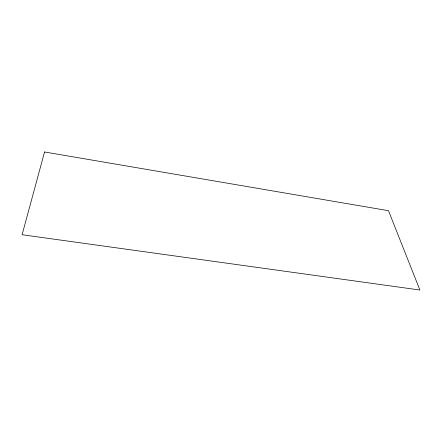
<?xml version="1.0" encoding="UTF-8"?>
<svg xmlns="http://www.w3.org/2000/svg" width="442" height="442" viewBox="0 0 442 442"><rect width="100%" height="100%" fill="white"/><g stroke="black" fill="none" stroke-linecap="round" stroke-linejoin="round"><path stroke-width="0.66" d="M44.559 151.976L22.1 234.73L419.9 290.024L388.479 210.696L44.559 151.976"/></g></svg>
